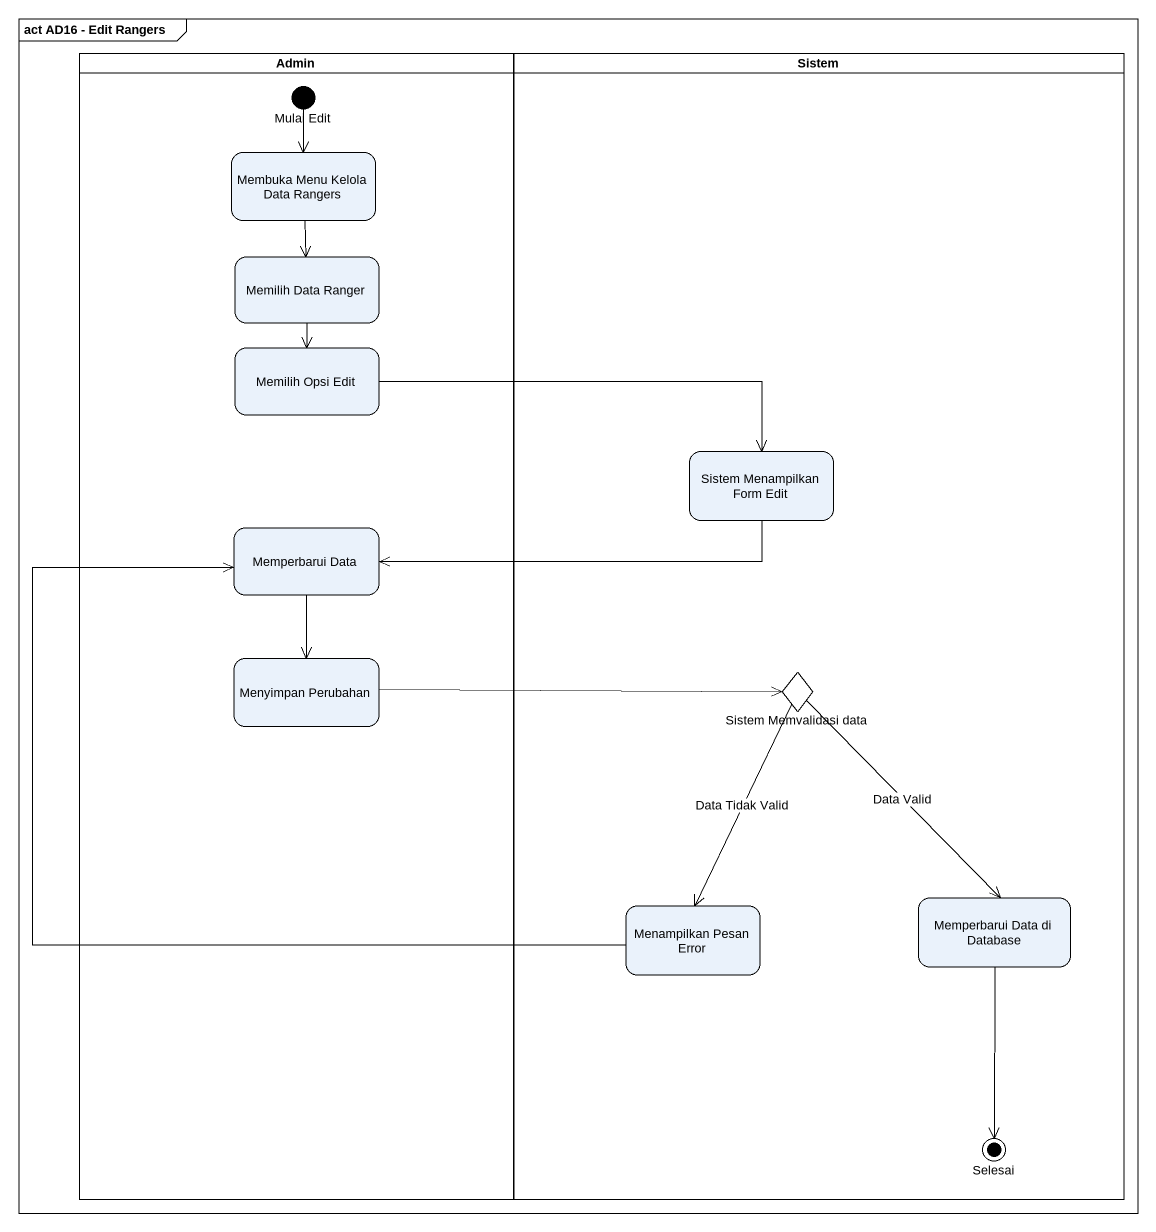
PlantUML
@startuml
mainframe act AD16 - Edit Rangers
hide empty description
state Admin <<partition>> {
  state "Mulai Edit" as Mulai_Edit <<start>>
  state "Membuka Menu Kelola Data Rangers" as Membuka_Menu_Kelola_Data
  state "Memilih Data Ranger" as Memilih_Data_Ranger
  state "Memilih Opsi Edit" as Memilih_Opsi_Edit
  state "Memperbarui Data" as Memperbarui_Data
  state "Menyimpan Perubahan" as Menyimpan_Perubahan
}
state Sistem <<partition>> {
  state "Sistem Menampilkan Form Edit" as Sistem_Menampilkan_Form_Edit
  state "Sistem Memvalidasi data" as Sistem_Memvalidasi_data <<choice>>
  state "Menampilkan Pesan Error" as Menampilkan_Pesan_Error
  state "Memperbarui Data di Database" as Memperbarui_Data_di_Database
  state Selesai <<end>>
}
Mulai_Edit --> Membuka_Menu_Kelola_Data
Membuka_Menu_Kelola_Data --> Memilih_Data_Ranger
Memilih_Data_Ranger --> Memilih_Opsi_Edit
Memilih_Opsi_Edit -right-> Sistem_Menampilkan_Form_Edit
Sistem_Menampilkan_Form_Edit -left-> Memperbarui_Data
Memperbarui_Data --> Menyimpan_Perubahan
Menyimpan_Perubahan -right-> Sistem_Memvalidasi_data
Sistem_Memvalidasi_data --> Menampilkan_Pesan_Error : Data Tidak Valid
Sistem_Memvalidasi_data --> Memperbarui_Data_di_Database : Data Valid
Menampilkan_Pesan_Error -up-> Memperbarui_Data
Memperbarui_Data_di_Database --> Selesai
@enduml
